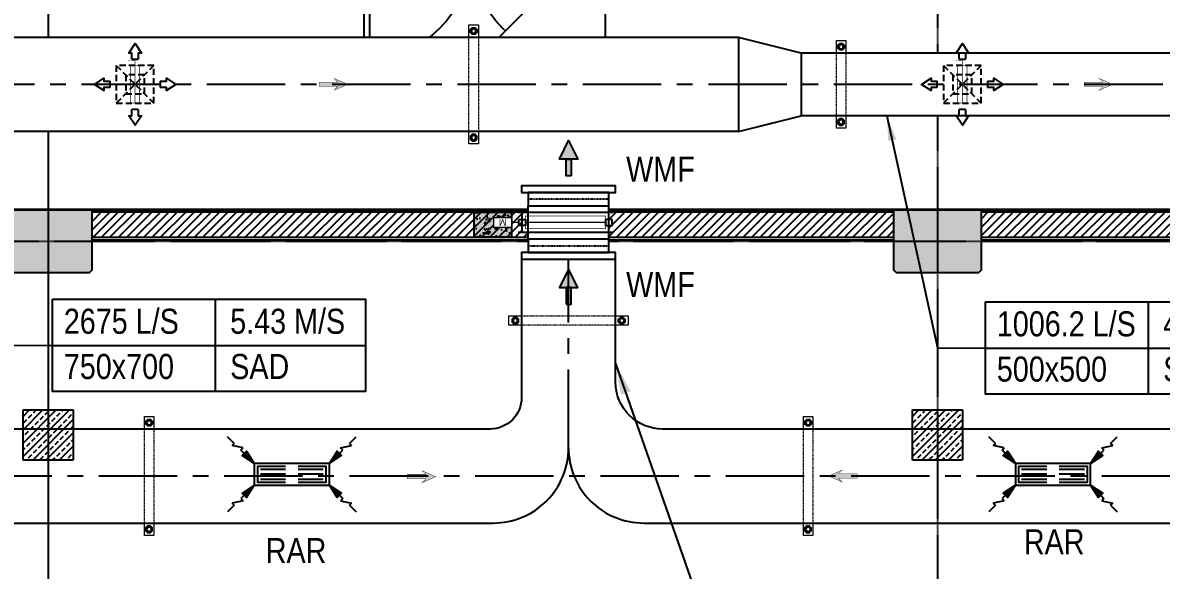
# Model space of a CAD drawing. Header units: metres. Extents: x 841183 to 1048542, y 259326 to 317714.
# Drawn here: x 945726 to 954808, y 296006 to 300373 of the extents above; entities that cross this region are included whole.
import ezdxf

# ---------------------------------------------------------------- set-up
doc = ezdxf.new("R2010")
doc.units = ezdxf.units.M
doc.set_wipeout_variables(frame=1)
for name, pattern in [('CENTER', [2, 1.25, -0.25, 0.25, -0.25]), ('DASHED', [0.75, 0.5, -0.25]), ('DASHED2', [0.375, 0.25, -0.125]), ('HIDDEN', [0.375, 0.25, -0.125]), ('PHANTOM', [2.5, 1.25, -0.25, 0.25, -0.25, 0.25, -0.25]), ('VILLA AXIS$0$CENTER', [2, 1.25, -0.25, 0.25, -0.25])]:
    doc.linetypes.add(name, pattern=pattern)
doc.layers.add('0_ARROW', color=20, linetype='Continuous', lineweight=0)
doc.layers.add('HANGER', color=252, linetype='Continuous', lineweight=0)
for name, color, linetype in [('0_DAMPERS', 160, 'Continuous'), ('0_HVAC TEXT', 7, 'Continuous'), ('1-TEXT', 3, 'Continuous'), ('A-AXIS LINE', 253, 'Continuous'), ('A-FIXTURES', 252, 'Continuous'), ('A-SECT-PATT', 9, 'Continuous'), ('A-WALL-2', 252, 'Continuous'), ('G-COL', 252, 'Continuous'), ('INTEC -DOOR2', 252, 'Continuous'), ('MOTORIZED DAMPER', 10, 'Continuous'), ('PAMCAD-PROJECTION', 7, 'Continuous'), ('RETURN AIR DUCT', 160, 'HIDDEN'), ('SUPPLY AIR DUCT', 82, 'Continuous'), ('TIP - BEAM-CONC', 6, 'Continuous'), ('TIP - DOOR2', 252, 'Continuous')]:
    doc.layers.add(name, color=color, linetype=linetype)
for name, color, linetype, transparency in [('A-HATCH', 252, 'Continuous', 0.6), ('A-HATCH SOLID', 253, 'Continuous', 0.6), ('A-REFLECT DOWN', 252, 'Continuous', 0.6), ('CENTER LINE', 252, 'CENTER', 0.6), ('G-HATCH-COL-WALL', 253, 'Continuous', 0.6)]:
    doc.layers.add(name, color=color, linetype=linetype, transparency=transparency)
for name, color, linetype, true_color in [('MFD', 1, 'Continuous', 0xff0000), ('RAR', 1, 'Continuous', 0xff0000), ('SAD', 1, 'Continuous', 0xff0000), ('VCD', 5, 'HIDDEN', 0x0000ff)]:
    doc.layers.add(name, color=color, linetype=linetype, true_color=true_color)
doc.styles.add('AIRAL', font='arial.ttf', dxfattribs={"height": 6.14})
doc.styles.get("Standard").update_dxf_attribs({"font": 'ARIALN.TTF'})
doc.dimstyles.get("Standard").update_dxf_attribs({"dimtxt": 200, "dimasz": 150, "dimexe": 150, "dimexo": 150, "dimgap": 100, "dimtad": 0, "dimtih": 1, "dimtoh": 1, "dimdec": 0, "dimzin": 0, "dimdsep": 46, "dimtxsty": 'Standard', "dimcen": 0.09, "dimadec": 0, "dimazin": 0, "dimtfac": 1, "dimtdec": 0, "dimtofl": 0, "dimtmove": 0, "dimatfit": 3, "dimfxl": 1, "dimtolj": 1, "dimtzin": 0, "dimarcsym": 0})
pattern_1 = [(45, (-40834.46, -21338.69), (-33.67596, 33.67596), [])]

# ---------------------------------------------------------------- blocks, each defined once
blk = doc.blocks.new('*U38')
at = {"layer": 'SAD', "ltscale": 20}
for points in [[(-25, -62.5), (-25, -12.5), (-50, -12.5), (0, 62.5), (50, -12.5), (25, -12.5), (25, -62.5)], [(-25, -62.5), (25, -62.5)]]:
    blk.add_lwpolyline(points, dxfattribs=at)
blk = doc.blocks.new('*U39')
at = {"layer": 'SAD', "color": 0, "linetype": 'ByBlock', "lineweight": -2, "transparency": 16777216}
blk.add_blockref('*U38', (1261177.7, 298774.3), dxfattribs=at)
for p, rotation in [((1260915.2, 298511.8), 90.00000000000001), ((1261440.2, 298511.8), 270), ((1261177.7, 298249.3), 180)]:
    blk.add_blockref('*U38', p, dxfattribs=dict(at, rotation=rotation))
blk = doc.blocks.new('SAD')
at = {"layer": 'SAD', "linetype": 'DASHED', "ltscale": 100}
for points in [[(-150, -150), (150, -150), (150, 150), (-150, 150)], [(-75, -75), (75, -75), (75, 75), (-75, 75)]]:
    blk.add_lwpolyline(points, close=True, dxfattribs=at)
for points in [[(-150, 150), (150, -150)], [(150, 150), (-150, -150)]]:
    blk.add_lwpolyline(points, dxfattribs=at)
at = {"layer": 'VCD', "ltscale": 150, "const_width": 5}
for points in [[(-56.2, 187.5), (-12.5, 187.5), (0, 187.5), (0, 150)], [(-37.5, 150), (-37.5, -150)], [(-37.5, 150), (37.5, 150)], [(0, 150), (0, -150)], [(37.5, -150), (37.5, 150)], [(-37.5, -150), (37.5, -150)]]:
    blk.add_lwpolyline(points, dxfattribs=at)
at = {"layer": 'SAD'}
blk.add_blockref('*U39', (-1261177.7, -298511.8), dxfattribs=at)
blk = doc.blocks.new('*U63')
blk.add_wipeout([(0, 75), (650, 75), (650, 0), (727, 0.4), (727, 37.3), (862.8, 37.3), (862.8, -36.4), (727, -36.4), (727, 0.4), (650, 0), (650, -75), (0, -75)])
at = {"layer": '0_DAMPERS', "color": 8}
for points in [[(-25, -22.5), (25, -22.5), (25, 22.5), (-25, 22.5)], [(675, -22.5), (625, -22.5), (625, 22.5), (675, 22.5)]]:
    blk.add_lwpolyline(points, close=True, dxfattribs=at)
at = {"layer": '0_DAMPERS', "color": 8, "linetype": 'HIDDEN', "ltscale": 150, "const_width": 5}
blk.add_lwpolyline([(25, -47.5), (625, -47.5), (625, 47.5), (25, 47.5)], close=True, dxfattribs=at)
at = {"layer": '0_DAMPERS', "color": 8, "ltscale": 100, "const_width": 10}
blk.add_lwpolyline([(675, 0), (727, 0), (727, 0)], dxfattribs=at)
at = {"layer": 'MOTORIZED DAMPER', "const_width": 15}
for points in [[(-30, 75), (680, 75)], [(650, -75), (650, 75)], [(-30, -75), (680, -75)]]:
    blk.add_lwpolyline(points, dxfattribs=at)
at = {"layer": 'MOTORIZED DAMPER', "ltscale": 100, "const_width": 10}
for points in [[(0, -75), (0, 75)], [(625, 0), (25, 0)]]:
    blk.add_lwpolyline(points, dxfattribs=at)
blk.add_lwpolyline([(727, 37.3), (862.8, 37.3), (862.8, -36.4), (727, -36.4)], close=True, dxfattribs=at)
at = {"layer": '0_HVAC TEXT', "insert": (794.9, 0.4), "char_height": 50, "width": 53.399, "attachment_point": 5, "style": 'AIRAL'}
blk.add_mtext('{\\fArial|b0|i0|c0|p34;M}', dxfattribs=at)
blk = doc.blocks.new('A$Cb8744c3a')
at = {"layer": 'RAR', "ltscale": 20}
h = blk.add_hatch(color=256, dxfattribs=at)
h.dxf.hatch_style = 1
h.paths.add_polyline_path([(-4.4, 612.5), (-41.9, 612.5), (-41.9, 487.5), (-4.4, 487.5)])
h.paths.add_polyline_path([(45.6, 487.5), (-91.9, 487.5), (-23.1, 350)])
h = blk.add_hatch(color=256, dxfattribs=at)
h.dxf.hatch_style = 1
h.paths.add_polyline_path([(-41.9, -350), (-4.4, -350), (-4.4, -475), (-41.9, -475)])
h.paths.add_polyline_path([(-91.9, -475), (45.6, -475), (-23.1, -612.5)])
at = {"layer": 'RAR'}
for points in [[(-4.4, 612.5), (-41.9, 612.5), (-41.9, 487.5), (-4.4, 487.5), (-4.4, 612.5)], [(45.6, 487.5), (-91.9, 487.5), (-23.1, 350), (45.6, 487.5)], [(-41.9, -350), (-4.4, -350), (-4.4, -475), (-41.9, -475), (-41.9, -350)], [(-91.9, -475), (45.6, -475), (-23.1, -612.5), (-91.9, -475)]]:
    blk.add_lwpolyline(points, close=True, dxfattribs=at)
at = {"layer": 'RAR', "ltscale": 20}
for points in [[(-91.9, 487.5), (-23.1, 350), (45.6, 487.5)], [(45.6, 487.5), (-91.9, 487.5), (-23.1, 350), (45.6, 487.5)], [(45.6, -475), (-23.1, -612.5), (-91.9, -475)], [(-91.9, -475), (45.6, -475), (-23.1, -612.5), (-91.9, -475)]]:
    blk.add_lwpolyline(points, close=True, dxfattribs=at)
at = {"color": 255}
blk.add_wipeout([(-375, 275), (328.8, 275), (328.8, 225), (278.8, 225), (278.8, 75), (325, 75), (325, -75), (278.8, -75), (278.8, -225), (328.8, -225), (328.8, -275), (-375, -275), (-375, -225), (-325, -225), (-325, 225), (-375, 225)], dxfattribs=at)
at = {"layer": 'RAR', "ltscale": 20}
for points in [[(-375, 225), (328.8, 225), (328.8, 275), (-375, 275)], [(-325, 125), (278.8, 125), (278.8, 225), (-325, 225)], [(328.8, -225), (-375, -225), (-375, -275), (328.8, -275)]]:
    blk.add_lwpolyline(points, close=True, dxfattribs=at)
at = {"layer": 'RETURN AIR DUCT', "ltscale": 0.001}
blk.add_lwpolyline([(-325, 125), (278.8, 125), (278.8, 175), (-325, 175)], close=True, dxfattribs=at)
at = {"layer": 'MFD'}
blk.add_blockref('*U63', (-325, 0), dxfattribs=at)
at = {"layer": 'RAR', "ltscale": 20}
for points in [[(-325, 125), (-325, -125)], [(278.8, 125), (278.8, -125)]]:
    blk.add_lwpolyline(points, dxfattribs=at)
blk.add_lwpolyline([(278.8, -125), (-325, -125), (-325, -225), (278.8, -225)], close=True, dxfattribs=at)
at = {"layer": 'RETURN AIR DUCT', "ltscale": 0.001}
blk.add_lwpolyline([(-324.9, -175), (278.8, -175), (278.8, -125), (-324.9, -125)], close=True, dxfattribs=at)
blk = doc.blocks.new('RAR')
at = {"layer": 'RAR', "ltscale": 20}
h = blk.add_hatch(color=256, dxfattribs=at)
h.dxf.hatch_style = 1
h.paths.add_polyline_path([(-1200, 175), (-1325, 369), (-1394, 300)])
h = blk.add_hatch(color=256, dxfattribs=at)
h.dxf.hatch_style = 1
h.paths.add_polyline_path([(194, 300), (125, 369), (0, 175)])
h = blk.add_hatch(color=256, dxfattribs=at)
h.dxf.hatch_style = 1
h.paths.add_polyline_path([(-1394, -300), (-1325, -369), (-1200, -175)])
h = blk.add_hatch(color=256, dxfattribs=at)
h.dxf.hatch_style = 1
h.paths.add_polyline_path([(0, -175), (125, -369), (194, -300)])
for p, q in [((-1518, 493), (-1553, 459)), ((-1378, 422), (-1553, 459)), ((178, 422), (353, 459)), ((318, 493), (353, 459)), ((-1378, -422), (-1553, -459)), ((-1518, -493), (-1553, -459)), ((178, -422), (353, -459)), ((318, -493), (353, -459))]:
    blk.add_line(p, q, dxfattribs=at)
for points in [[(-1518, 493), (-1624, 599)], [(318, 493), (424, 599)], [(-1412, 387), (-1378, 422)], [(-1359, 334), (-1412, 387)], [(-1200, 175), (-1394, 300), (-1325, 369), (-1200, 175)], [(0, 175), (194, 300), (125, 369), (0, 175)], [(159, 334), (212, 387)], [(212, 387), (178, 422)], [(-700, 125), (-1150, 125), (-1150, -125), (-700, -125)], [(-700, 75), (-1100, 75)], [(-1100, 0), (-700, 0)], [(-500, -125), (-50, -125), (-50, 125), (-500, 125)], [(-100, 75), (-500, 75)], [(-500, 0), (-100, 0)], [(-1200, -175), (-1394, -300), (-1325, -369), (-1200, -175)], [(-1100, -75), (-700, -75)], [(-500, -75), (-100, -75)], [(0, -175), (194, -300), (125, -369), (0, -175)], [(-1359, -334), (-1412, -387)], [(159, -334), (212, -387)], [(-1518, -493), (-1624, -599)], [(-1412, -387), (-1378, -422)], [(212, -387), (178, -422)], [(318, -493), (424, -599)]]:
    blk.add_lwpolyline(points, dxfattribs=at)
blk.add_lwpolyline([(-1200, 175), (-1200, -175), (0, -175), (0, 175)], close=True, dxfattribs=at)
blk = doc.blocks.new('*U71')
at = {"layer": 'HANGER', "ltscale": 20}
for points in [[(0, 75), (-200, 75), (-200, -75), (0, -75)], [(0, -15), (0, 15)], [(1500, -75), (1700, -75), (1700, 75), (1500, 75)], [(1500, -15), (1500, 15)]]:
    blk.add_lwpolyline(points, dxfattribs=at)
for points in [[(-77, 56), (-123, 56), (-156, 23), (-156, -23), (-123, -56), (-77, -56), (-44, -23), (-44, 23)], [(1577, 56), (1623, 56), (1656, 23), (1656, -23), (1623, -56), (1577, -56), (1544, -23), (1544, 23)]]:
    blk.add_lwpolyline(points, close=True, dxfattribs=at)
at = {"layer": 'HANGER', "linetype": 'HIDDEN', "ltscale": 0.0008}
for points in [[(1500, 75), (0, 75)], [(0, -75), (1500, -75)]]:
    blk.add_lwpolyline(points, dxfattribs=at)
at = {"layer": 'HANGER', "ltscale": 20}
for centre, radius in [((-100, 0), 45), ((-100, 0), 30), ((1600, 0), 45), ((1600, 0), 30)]:
    blk.add_circle(centre, radius, dxfattribs=at)
blk = doc.blocks.new('*U75')
at = {"layer": 'HANGER', "ltscale": 20}
for points in [[(0, 75), (-200, 75), (-200, -75), (0, -75)], [(0, -15), (0, 15)], [(1500, -75), (1700, -75), (1700, 75), (1500, 75)], [(1500, -15), (1500, 15)]]:
    blk.add_lwpolyline(points, dxfattribs=at)
for points in [[(-77, 56), (-123, 56), (-156, 23), (-156, -23), (-123, -56), (-77, -56), (-44, -23), (-44, 23)], [(1577, 56), (1623, 56), (1656, 23), (1656, -23), (1623, -56), (1577, -56), (1544, -23), (1544, 23)]]:
    blk.add_lwpolyline(points, close=True, dxfattribs=at)
at = {"layer": 'HANGER', "linetype": 'HIDDEN', "ltscale": 0.0008}
for points in [[(1500, 75), (0, 75)], [(0, -75), (1500, -75)]]:
    blk.add_lwpolyline(points, dxfattribs=at)
at = {"layer": 'HANGER', "ltscale": 20}
for centre, radius in [((-100, 0), 45), ((-100, 0), 30), ((1600, 0), 45), ((1600, 0), 30)]:
    blk.add_circle(centre, radius, dxfattribs=at)
blk = doc.blocks.new('*U76')
at = {"layer": 'HANGER', "ltscale": 20}
for points in [[(0, 75), (-200, 75), (-200, -75), (0, -75)], [(0, -15), (0, 15)], [(1000, -75), (1200, -75), (1200, 75), (1000, 75)], [(1000, -15), (1000, 15)]]:
    blk.add_lwpolyline(points, dxfattribs=at)
for points in [[(-77, 56), (-123, 56), (-156, 23), (-156, -23), (-123, -56), (-77, -56), (-44, -23), (-44, 23)], [(1077, 56), (1123, 56), (1156, 23), (1156, -23), (1123, -56), (1077, -56), (1044, -23), (1044, 23)]]:
    blk.add_lwpolyline(points, close=True, dxfattribs=at)
at = {"layer": 'HANGER', "linetype": 'HIDDEN', "ltscale": 0.0008}
for points in [[(1000, 75), (0, 75)], [(0, -75), (1000, -75)]]:
    blk.add_lwpolyline(points, dxfattribs=at)
at = {"layer": 'HANGER', "ltscale": 20}
for centre, radius in [((-100, 0), 45), ((-100, 0), 30), ((1100, 0), 45), ((1100, 0), 30)]:
    blk.add_circle(centre, radius, dxfattribs=at)
blk = doc.blocks.new('0-ARROW-3')
at = {"layer": '0_ARROW', "true_color": 0xc8c8c8}
h = blk.add_hatch(dxfattribs=at)
h.set_pattern_fill('ANSI31', color=9)
h.set_pattern_definition([(45, (-4415, 43046), (-0.08838834765, 0.08838834765), [])])
h.paths.add_polyline_path([(-512, -108), (-711, -313), (0, 0), (-711, 313), (-512, 108), (-1490, 108), (-1490, -108)])
at = {"layer": '0_ARROW', "const_width": 20}
blk.add_lwpolyline([(-1490, -108), (-512, -108), (-711, -313), (0, 0), (-711, 313), (-512, 108), (-1490, 108)], close=True, dxfattribs=at)
blk = doc.blocks.new('A$C10b3fa2f')
at = {"layer": 'A-REFLECT DOWN'}
h = blk.add_hatch(dxfattribs=at)
h.set_pattern_fill('AR-HBONE', color=256, scale=75, style=0)
h.set_pattern_definition([(45, (-872853.3, -501345.44), (0, 424.26407), [900, -300]), (135, (-872641.16, -501133.3), (3e-14, 424.26407), [900, -300])])
h.paths.add_polyline_path([(-40951.9, -7637.1), (-40445.1, -7637.1), (-40278.2, -7926.1), (-40445.1, -8215.1), (-40951.9, -8215.1), (-41118.8, -7926.1)])
edge = h.paths.add_edge_path()
edge.add_line((-40250.6, -6912.7), (-42275.6, -6912.7))
edge.add_line((-42275.6, -6912.7), (-42275.6, -105.8))
edge.add_line((-42275.6, -105.8), (-42275.6, 38.9))
edge.add_line((-42275.6, 38.9), (-43125, 38.9))
edge.add_line((-43125, 38.9), (-43125, -30517.1))
edge.add_line((-43125, -30517.1), (-43000, -30517.1))
edge.add_line((-43000, -30517.1), (-43000, -32386.1))
edge.add_line((-43000, -32386.1), (-6450, -32386.1))
edge.add_arc((-6450, -25886.1), 6500, 270, 360)
edge.add_line((50, -25886.1), (50, -22117.5))
edge.add_line((50, -22117.5), (-3025.4, -22117.5))
edge.add_line((-3025.4, -22117.5), (-3025.4, -31367.5))
edge.add_line((-3025.4, -31367.5), (-37875.6, -31367.3))
edge.add_line((-37875.6, -31367.3), (-37875.6, -22117.5))
edge.add_line((-37875.6, -22117.5), (-40250.6, -22117.5))
edge.add_line((-40250.6, -22117.5), (-40250.6, -6912.7))
blk = doc.blocks.new('Stf200x300')
at = {"layer": 'A-HATCH SOLID'}
blk.add_hatch(color=256, dxfattribs=at).paths.add_polyline_path([(100, 150), (-100, 150), (-100, -150), (100, -150)])
at = {"layer": 'A-SECT-PATT'}
h = blk.add_hatch(dxfattribs=at)
h.set_pattern_fill('AR-CONC', color=8, style=0)
h.paths.add_polyline_path([(100, 150), (-100, 150), (-100, -150), (100, -150)])
at = {"layer": 'A-WALL-2'}
blk.add_lwpolyline([(-100, -150), (100, -150), (100, 150), (-100, 150)], close=True, dxfattribs=at)
blk = doc.blocks.new('D1800')
at = {"layer": 'TIP - DOOR2'}
for points in [[(47.5, 991.3), (47.5, 138.8), (88.6, 138.8), (88.6, 990.3)], [(1752.5, 991.3), (1752.5, 138.8), (1711.4, 138.8), (1711.4, 990.3)]]:
    blk.add_lwpolyline(points, dxfattribs=at)
for points in [[(0, 138.8), (0, 0), (47.5, 0), (47.5, 38), (62.8, 38), (62.8, 92.2), (47.5, 92.2), (47.5, 138.8)], [(1800, 138.8), (1800, 0), (1752.5, 0), (1752.5, 38), (1737.2, 38), (1737.2, 92.2), (1752.5, 92.2), (1752.5, 138.8)]]:
    blk.add_lwpolyline(points, close=True, dxfattribs=at)
for centre, start, end in [((47.5, 138.8), 0, 90), ((1752.5, 138.8), 90, 180)]:
    blk.add_arc(centre, 852.5, start, end, dxfattribs=at)
blk = doc.blocks.new('A$Cef9c9996')
at = {"layer": 'A-HATCH'}
h = blk.add_hatch(dxfattribs=at)
h.set_pattern_fill('ANSI31', color=256, scale=15)
h.set_pattern_definition(pattern_1)
h.paths.add_polyline_path([(-11626.07223, -13296.69043), (-11626.07223, -13096.69043), (-18020.09546, -13096.69043), (-18020.09546, -13296.69043)])
h = blk.add_hatch(dxfattribs=at)
h.set_pattern_fill('ANSI31', color=256, scale=15)
h.set_pattern_definition(pattern_1)
h.paths.add_polyline_path([(-10926.07223, -13296.69043), (-8281.66787, -13296.69043), (-8281.66787, -13096.69043), (-10926.07223, -13096.69043)])
at = {"layer": 'A-HATCH SOLID'}
blk.add_hatch(color=256, dxfattribs=at).paths.add_polyline_path([(-14673.08385, -13096.69043), (-14673.08385, -13296.69043), (-14973.08385, -13296.69043), (-14973.08385, -13096.69043)])
at = {"layer": 'A-REFLECT DOWN'}
h = blk.add_hatch(dxfattribs=at)
h.set_pattern_fill('AR-HBONE', color=256, scale=75, style=0)
h.set_pattern_definition([(45, (-873053.33, -501634.64), (0, 424.26407), [900, -300]), (135, (-872841.2, -501422.5), (3e-14, 424.26407), [900, -300])])
h.paths.add_polyline_path([(-41151.96082, -7926.32103), (-40645.1139, -7926.32103), (-40478.26212, -8215.31679), (-40645.1139, -8504.31255), (-41151.96082, -8504.31255), (-41318.8126, -8215.31679)])
edge = h.paths.add_edge_path()
edge.add_line((-40450.61533, -7201.94287), (-42475.61533, -7201.94287))
edge.add_line((-42475.61533, -7201.94287), (-42475.61533, -394.99875))
edge.add_line((-42475.61533, -394.99875), (-42475.61533, -250.33845))
edge.add_line((-42475.61533, -250.33845), (-43325.04045, -250.33845))
edge.add_line((-43325.04045, -250.33845), (-43325.03899, -30806.27827))
edge.add_line((-43325.03899, -30806.27827), (-43200.04115, -30806.27827))
edge.add_line((-43200.04115, -30806.27827), (-43200.04115, -32675.32518))
edge.add_line((-43200.04115, -32675.32518), (-6650.05266, -32675.32518))
edge.add_arc((-6650.05266, -26175.32518), 6500, 270, 360)
edge.add_line((-150.05266, -26175.32518), (-150.05266, -22406.69091))
edge.add_line((-150.05266, -22406.69091), (-3225.46308, -22406.69091))
edge.add_line((-3225.46308, -22406.69091), (-3225.46308, -31656.6906))
edge.add_line((-3225.46308, -31656.6906), (-38075.61537, -31656.47599))
edge.add_line((-38075.61537, -31656.47599), (-38075.61537, -22406.6906))
edge.add_line((-38075.61537, -22406.6906), (-40450.61533, -22406.6906))
edge.add_line((-40450.61533, -22406.6906), (-40450.61533, -7201.94287))
at = {"layer": 'A-SECT-PATT'}
h = blk.add_hatch(dxfattribs=at)
h.set_pattern_fill('AR-CONC', color=252, style=0)
h.set_pattern_definition([(50, (-42573.56, -8058.69), (182.1847, -15.9391), [19.05, -209.55]), (355, (-42573.56, -8058.69), (-35.2434, 191.0568), [15.24, -167.6406]), (100.45144, (-42558.38, -8060.02), (146.9412, 175.1178), [16.19, -178.0902]), (46.1842, (-42573.56, -8007.9), (271.079, -42.0423), [28.575, -314.325]), (96.6356, (-42550.97, -8011.4), (237.4041, 247.4261), [24.285, -267.1356]), (351.1842, (-42573.56, -8007.9), (237.404, 247.426), [22.86, -251.4597]), (21, (-42548.16, -8020.59), (151.6144, -102.2652), [19.05, -209.55]), (326, (-42548.16, -8020.59), (61.802, 184.188), [15.24, -167.64]), (71.45144, (-42535.53, -8029.11), (213.4164, 81.9228), [16.19, -178.0899]), (37.5, (-42573.56, -8058.69), (3.0886, 84.55504), [0, -165.608, 0, -170.18, 0, -168.275]), (7.5, (-42573.56, -8058.69), (66.81966, 100.18057), [0, -97.028, 0, -161.798, 0, -64.135]), (327.5, (-42630.2, -8058.69), (135.5906, -5.72874), [0, -63.5, 0, -198.12, 0, -262.89]), (317.5, (-42655.6, -8058.69), (148.1292, 25.4265), [0, -82.55, 0, -131.572, 0, -186.69])])
h.paths.add_polyline_path([(-14673.08385, -13096.69043), (-14673.08385, -13296.69043), (-14973.08385, -13296.69043), (-14973.08385, -13096.69043)])
at = {"layer": 'G-HATCH-COL-WALL'}
h = blk.add_hatch(color=256, dxfattribs=at)
h.dxf.hatch_style = 1
h.paths.add_polyline_path([(-18020.09546, -13076.68989), (-18720.09546, -13076.68989), (-18720.09546, -13556.68989), (-18700.09546, -13576.68989), (-18040.09546, -13576.68989), (-18020.09546, -13556.68989)])
h = blk.add_hatch(color=256, dxfattribs=at)
h.dxf.hatch_style = 1
h.paths.add_polyline_path([(-10926.07223, -13076.67967), (-11626.07223, -13076.67967), (-11626.07223, -13556.67967), (-11606.07223, -13576.67967), (-10946.07223, -13576.67967), (-10926.07223, -13556.67967)])
h = blk.add_hatch(dxfattribs=at)
h.set_pattern_fill('ANSI33', color=256, scale=300)
h.set_pattern_definition([(45, (-952598.146, -318544.466), (-53.0330086, 53.0330086), []), (45, (-952545.11, -318544.466), (-53.0330086, 53.0330086), [37.5, -18.75])])
h.paths.add_polyline_path([(-18170.09546, -14674.56055), (-18570.09546, -14674.56055), (-18570.09546, -14874.56055), (-18170.09546, -14874.56055)])
h.paths.add_polyline_path([(-18170.09546, -14874.56055), (-18570.09546, -14874.56055), (-18570.09546, -15074.56055), (-18170.09546, -15074.56055)])
h = blk.add_hatch(dxfattribs=at)
h.set_pattern_fill('ANSI33', color=256, scale=300)
h.set_pattern_definition([(45, (-945504.12, -318544.45), (-53.0330086, 53.0330086), []), (45, (-945451.09, -318544.45), (-53.0330086, 53.0330086), [37.5, -18.75])])
h.paths.add_polyline_path([(-11076.07223, -14674.54823), (-11476.07223, -14674.54823), (-11476.07223, -14874.54823), (-11076.07223, -14874.54823)])
h.paths.add_polyline_path([(-11076.07223, -14874.54823), (-11476.07223, -14874.54823), (-11476.07223, -15074.54823), (-11076.07223, -15074.54823)])
at = {"layer": 'A-AXIS LINE', "linetype": 'VILLA AXIS$0$CENTER', "ltscale": 4}
for p, q in [((-18370.09546, 4858.12244, 11.74922), (-18370.09546, -22475.40476, -7.33651)), ((-11276.07223, 4858.12244, 0.00011), (-11276.07223, -22406.6906, -21.11416)), ((-18370.09546, -5827.2533, -15.84235), (-18370.09546, -22475.40476, -27.46698)), ((-40765.74437, -13326.69043, -113.58089), (8014.64756, -13326.69043, 0.00007))]:
    blk.add_line(p, q, dxfattribs=at)
at = {"layer": 'A-FIXTURES', "elevation": 47.92296}
for points in [[(-3536.28787, -13076.69067), (-22135.4388, -13076.69043)], [(-18020.09546, -13316.68989), (-11626.07223, -13316.69043)], [(-10926.07223, -13316.69043), (-4469.1796, -13316.69043)]]:
    blk.add_lwpolyline(points, dxfattribs=at)
at = {"layer": 'A-WALL-2'}
for p, q in [((-11626.07223, -13096.69043, -20.13038), (-18020.09546, -13096.68989, -20.9043)), ((-4297.03787, -13096.69043, -20.13038), (-10926.07223, -13096.69043, -34.01933)), ((-18020.09546, -13296.68989, -20.9043), (-11626.07223, -13296.69043, -20.13038)), ((-10926.07223, -13296.69043, -34.01933), (-4449.1796, -13296.69043, -20.13038))]:
    blk.add_line(p, q, dxfattribs=at)
at = {"layer": 'G-COL'}
for points, elevation in [([(-18020.09546, -13076.68989), (-18720.09546, -13076.68989), (-18720.09546, -13556.68989), (-18700.09546, -13576.68989), (-18040.09546, -13576.68989), (-18020.09546, -13556.68989)], -20.13037), ([(-10926.07223, -13076.67967), (-11626.07223, -13076.67967), (-11626.07223, -13556.67967), (-11606.07223, -13576.67967), (-10946.07223, -13576.67967), (-10926.07223, -13556.67967)], -34.01933)]:
    blk.add_lwpolyline(points, close=True, dxfattribs=dict(at, elevation=elevation))
at = {"layer": 'G-COL', "linetype": 'HIDDEN', "ltscale": 5}
for points, elevation in [([(-18170.09546, -15074.56055), (-18570.09546, -15074.56055), (-18570.09546, -14674.56055), (-18170.09546, -14674.56055), (-18170.09546, -15074.56055)], -88.18372), ([(-11076.07223, -15074.54823), (-11476.07223, -15074.54823), (-11476.07223, -14674.54823), (-11076.07223, -14674.54823), (-11076.07223, -15074.54823)], -102.77058)]:
    blk.add_lwpolyline(points, dxfattribs=dict(at, elevation=elevation))
at = {"layer": 'RETURN AIR DUCT', "linetype": 'PHANTOM', "ltscale": 500, "const_width": 20, "elevation": 98.46183}
blk.add_lwpolyline([(-3540.03787, -11076.69043), (-37775.61537, -11076.69043), (-37775.61537, -13076.68957), (-3540.03787, -13076.68957), (-3540.03787, -11076.69043)], close=True, dxfattribs=at)
at = {"layer": 'INTEC -DOOR2', "xscale": -1, "rotation": 180.0000273207567}
blk.add_blockref('D1800', (-15895.43899, -10887.26582, 18.06103), dxfattribs=at)
at = {"layer": 'TIP - BEAM-CONC', "color": 1, "linetype": 'DASHED2', "xscale": -1, "rotation": 270}
blk.add_blockref('Stf200x300', (-14823.08385, -13196.69043, -27.46182), dxfattribs=at)
blk = doc.blocks.new('*U52')
at = {"color": 255}
blk.add_wipeout([(979, -1673), (4101, -1673), (4101, -2596), (979, -2596)], dxfattribs=at)
blk.add_lwpolyline([(979, -1673), (4101, -1673), (4101, -2596), (979, -2596)], close=True)
for points in [[(2601, -1673), (2601, -2596)], [(979, -2135), (4101, -2135)]]:
    blk.add_lwpolyline(points)
at = {"layer": 'SUPPLY AIR DUCT'}
for tag, p in [('L/S', (1092, -2019)), ('M/S', (2751, -2019)), ('SIZE', (1092, -2470)), ('SAD', (2751, -2470))]:
    blk.add_attdef(tag, p, '', height=250, dxfattribs=at)
blk.add_leader([(0, 0), (500, -2133), (979, -2135)], dimstyle='Standard', override={"dimasz": 250, "dimgap": 100, "dimtad": 0})
blk = doc.blocks.new('*U53')
at = {"color": 255}
blk.add_wipeout([(983, -1855), (4104, -1855), (4104, -2778), (983, -2778)], dxfattribs=at)
blk.add_lwpolyline([(983, -1855), (4104, -1855), (4104, -2778), (983, -2778)], close=True)
for points in [[(2604, -1855), (2604, -2778)], [(983, -2317), (4104, -2317)]]:
    blk.add_lwpolyline(points)
at = {"layer": 'SUPPLY AIR DUCT'}
for tag, p in [('L/S', (1096, -2201)), ('M/S', (2755, -2201)), ('SIZE', (1096, -2652)), ('SAD', (2755, -2652))]:
    blk.add_attdef(tag, p, '', height=250, dxfattribs=at)
blk.add_leader([(0, 0), (504, -2315), (983, -2317)], dimstyle='Standard', override={"dimasz": 250, "dimgap": 100, "dimtad": 0})
blk = doc.blocks.new('*U85')
at = {"color": 255}
blk.add_wipeout([(1257.8, -2139), (3754.7, -2139), (3754.7, -2877.8), (1257.8, -2877.8)], dxfattribs=at)
blk.add_lwpolyline([(1257.8, -2139), (3754.7, -2139), (3754.7, -2877.8), (1257.8, -2877.8)], close=True)
for points in [[(2554.7, -2139), (2554.7, -2877.8)], [(1257.8, -2508.4), (3754.7, -2508.4)]]:
    blk.add_lwpolyline(points)
at = {"layer": 'RETURN AIR DUCT'}
for tag, p in [('L/S', (1348.1, -2416)), ('M/S', (2675.3, -2416)), ('SIZE', (1348.1, -2776.5)), ('RAD', (2675.3, -2776.5))]:
    blk.add_attdef(tag, p, '', height=200, dxfattribs=at)
blk.add_leader([(0, 0), (874.3, -2506.9), (1257.8, -2508.4)], dimstyle='Standard', override={"dimasz": 250, "dimgap": 100, "dimtad": 0})

msp = doc.modelspace()

# ---------------------------------------------------------------- block references
at = {"layer": 'PAMCAD-PROJECTION', "color": 6}
msp.add_blockref('A$Cef9c9996', (964298.7, 311958.9, -97.8), dxfattribs=at)

# ---------------------------------------------------------------- next in the draw order: block references
at = {"color": 2}
msp.add_blockref('A$C10b3fa2f', (964098.7, 311683.9, -103.7), dxfattribs=at)

# ---------------------------------------------------------------- next in the draw order: wipeouts: each hides what was drawn before it
at = {"color": 255}
msp.add_wipeout([(958608.6, 291727.2), (958608.6, 291027.2), (939689.4, 291027.2), (939189.4, 291002.2), (928141.7, 291002.2), (928036.7, 291003.4), (927883.7, 291026.1), (927665, 291105.8), (927434.5, 291270.1), (927315.2, 291414.2), (927223.8, 291580.3), (927167.6, 291750.9), (927141.7, 291977.2), (927141.7, 296242.2), (927125.2, 296310.5), (927107.2, 296337.8), (927076.6, 296365.8), (927011.2, 296392.2), (926991.7, 296392.2), (926991.7, 297392.2), (927018.6, 297395.9), (927062.4, 297421.5), (927083.1, 297451.7), (927091.7, 297492.2), (927091.7, 299557.2), (927079.2, 299626.7), (927052.9, 299675.4), (927022.6, 299708.3), (927012.2, 299716.8), (927000.6, 299724.9), (926947.3, 299749.3), (926899.5, 299757.2), (926575.9, 299757.2), (926575.9, 300007.2), (926899.5, 300007.2), (926975.9, 299999.2), (927060.4, 299974.4), (927108.8, 299951.4), (927147, 299927.8), (927192.7, 299891.7), (927259.6, 299816.3), (927295.6, 299870.3), (927357, 299948.7), (927440.1, 300035.4), (927529.6, 300110.7), (927750.7, 300239.9), (927908.4, 300295.1), (928078.7, 300326.4), (928191.7, 300332.2), (928364.6, 300332.2), (928523.1, 300332.2), (929080.6, 300332.2), (929330.6, 300582.2), (929330.6, 302572.1), (929130.6, 302772.1), (927101.1, 302772.1), (927101.1, 303022.1), (929330.6, 303022.1), (929330.6, 305636.6), (929480.6, 306136.6), (929480.6, 308560.9), (929480.6, 310583.9), (929780.6, 310583.9), (929780.6, 306136.6), (929930.6, 305636.6), (929930.6, 300332.2), (930756.5, 300332.2), (931256.5, 300307.2), (932108.8, 300307.2), (932358.8, 300557.2), (932358.8, 305850.2), (932658.8, 305850.2), (932658.8, 300582.2), (932658.8, 300307.2), (939774.1, 300307.2), (940024.1, 300557.2), (940024, 306115.6), (939874, 306265.6), (936824.6, 306265.6), (936824.6, 306440.6), (940024.1, 306440.6), (940024.1, 309771.3), (940524.1, 309771.3), (940524, 306440.6), (942824.1, 306440.6), (942824.1, 306265.6), (940674, 306265.6), (940524, 306115.6), (940524.1, 300307.2), (942231.5, 300307.2), (942731.5, 300257.2), (949523.2, 300257.2), (949773.2, 300507.2), (949773.2, 309212.6), (950373.2, 309212.6), (950373.2, 300257.2), (951436.5, 300257.2), (951936.5, 300132.2), (956072.7, 300132.2), (956322.7, 300382.2), (956322.7, 310583.9), (956722.7, 310583.9), (956722.7, 300132.2), (957318.4, 300132.2), (957818.4, 300007.2), (960069.9, 300007.2), (960069.9, 299757.2), (957818.4, 299757.2), (957318.4, 299632.2), (951936.5, 299632.2), (951436.5, 299507.2), (942731.5, 299507.2), (942231.5, 299457.2), (931256.5, 299457.2), (930757.7, 299432.3), (928191.7, 299432.2), (928140.1, 299425.4), (928082.7, 299399.9), (928026.9, 299345.6), (927995.4, 299270.5), (927991.7, 297492.2), (927999.9, 297452.4), (928020.9, 297421.5), (928046.6, 297402.9), (928091.7, 297392.2), (928091.7, 296392.2), (928029.1, 296378.5), (927985.6, 296348.3), (927959.2, 296312.7), (927945.7, 296277), (927941.7, 296242.2), (927941.7, 291977.2), (927952.2, 291913.2), (928000.2, 291835.8), (928066.4, 291780.6), (928141.7, 291752.2), (939189.4, 291752.2), (939689.4, 291727.2)], dxfattribs=at)

# ---------------------------------------------------------------- next in the draw order: linework, layer by layer
at = {"layer": 'CENTER LINE', "ltscale": 500, "elevation": -29.9}
msp.add_lwpolyline([(959819.9, 299882.2), (926223.1, 299882.2)], dxfattribs=at)
at = {"layer": 'CENTER LINE', "ltscale": 500}
msp.add_lwpolyline([(959958.7, 296757.2), (941858.5, 296757.2)], dxfattribs=at)
at = {"layer": 'SUPPLY AIR DUCT', "elevation": -29.9}
msp.add_lwpolyline([(950073.2, 309658.6, -0.414164), (950624.3, 310209.4), (952577.9, 310209.2), (952577.9, 309958.2), (950624.2, 309958.4, 0.414263), (950373.2, 309707.4), (950373.2, 300257.2)], format="xyb", dxfattribs=at)
at = {"layer": 'SUPPLY AIR DUCT'}
msp.add_lwpolyline([(949523.2, 300257.2), (949773.2, 300507.2), (950373.2, 300507.2)], dxfattribs=at)
at = {"layer": 'SUPPLY AIR DUCT', "elevation": -29.9}
for points in [[(951436.5, 300257.2), (942731.5, 300257.2)], [(951436.5, 300257.2), (951436.5, 299507.2)], [(951936.5, 300132.2), (951436.5, 300257.2)], [(951936.5, 300132.2), (951936.5, 299632.2)], [(957318.4, 300132.2), (951936.5, 300132.2)], [(951436.5, 299507.2), (951936.5, 299632.2)], [(957318.4, 299632.2), (951936.5, 299632.2)], [(951436.5, 299507.2), (942731.5, 299507.2)]]:
    msp.add_lwpolyline(points, dxfattribs=at)

# ---------------------------------------------------------------- next in the draw order: block references
at = {"xscale": 1.065719360568384, "yscale": 1.065719360568384, "zscale": 1.065719360568384, "rotation": 180}
msp.add_blockref('A$Cb8744c3a', (950055, 298780.3, -195.5), dxfattribs=at)
at = {"layer": '0_ARROW', "xscale": 0.1524, "yscale": 0.1524, "zscale": 0.1524}
for p in [(948317.2, 299882.2, -29.9), (954420.4, 299882.2, -29.9), (949020.2, 296751.7)]:
    msp.add_blockref('0-ARROW-3', p, dxfattribs=at)
at = {"layer": 'HANGER', "xscale": -0.5, "yscale": 0.5, "zscale": 0.5, "rotation": 90}
for name, p in [('*U75', (949322.8, 300257.2, -29.9)), ('*U76', (952254.1, 300132.2)), ('*U71', (946734.3, 297132.2))]:
    msp.add_blockref(name, p, dxfattribs=at)
at = {"layer": 'HANGER', "xscale": -0.5, "yscale": 0.5, "zscale": 0.5}
msp.add_blockref('*U71', (950454.7, 297997.2), dxfattribs=at)
at = {"layer": 'RAR', "xscale": 0.5, "yscale": 0.5, "zscale": 0.5, "rotation": 180}
for p in [(947572.5, 296770.9), (953644.3, 296770.9)]:
    msp.add_blockref('RAR', p, dxfattribs=at)
at = {"layer": 'SAD'}
for p in [(946622.3, 299882.2, -29.9), (953221.1, 299882.2, -29.9)]:
    msp.add_blockref('SAD', p, dxfattribs=at)

# ---------------------------------------------------------------- next in the draw order: texts
at = {"layer": '1-TEXT', "color": 0}
for p in [(953712, 296132.7), (947664.6, 296062.4)]:
    msp.add_text('RAR', height=200, dxfattribs=at).set_placement(p)
at = {"layer": '1-TEXT', "color": 0, "char_height": 200, "width": 498.661, "attachment_point": 1, "bg_fill": 3, "box_fill_scale": 1, "bg_fill_color": 256, "bg_fill_transparency": 0}
for insert in [(950539.2, 299305.6, -452.6), (950539.2, 298385, -452.6)]:
    msp.add_mtext('WMF', dxfattribs=dict(at, insert=insert))

# ---------------------------------------------------------------- next in the draw order: linework, layer by layer
at = {"layer": 'CENTER LINE', "ltscale": 500}
msp.add_lwpolyline([(950079.7, 296982.2), (950079.7, 298487.2)], dxfattribs=at)

# ---------------------------------------------------------------- next in the draw order: block references
at = {"xscale": 0.8, "yscale": 0.8, "zscale": 0.8}
for name, p, values in [('*U53', (952619.5, 299632.2, -29.9), {'SAD': 'SAD', 'SIZE': '500x500', 'M/S': '4.29 M/S', 'L/S': '1006.2 L/S'}), ('*U52', (945180.1, 299507.2), {'SAD': 'SAD', 'SIZE': '750x700', 'M/S': '5.43 M/S', 'L/S': '2675 L/S'})]:
    msp.add_blockref(name, p, dxfattribs=at).add_auto_attribs(values)

# ---------------------------------------------------------------- next in the draw order: linework, layer by layer
at = {"layer": 'RETURN AIR DUCT', "linetype": 'ByBlock', "ltscale": 0.003}
for points in [[(949704.7, 298487.2), (949704.7, 297382.2, -0.414214), (949454.7, 297132.2), (941858.5, 297132.2), (941858.5, 296382.2), (949479.7, 296382.2, 0.414214), (950079.7, 296982.2)], [(950079.7, 296982.2, 0.414214), (950679.7, 296382.2), (959958.7, 296382.2), (959958.7, 297132.2), (950829.7, 297132.2, -0.414214), (950454.7, 297507.2), (950454.7, 298487.2)]]:
    msp.add_lwpolyline(points, format="xyb", dxfattribs=at)

# ---------------------------------------------------------------- next in the draw order: block references
msp.add_blockref('*U85', (950454.7, 297655.6)).add_auto_attribs({'L/S': '2399 L/S', 'M/S': '4.87 M/S', 'SIZE': '750x700', 'RAD': 'RAD'})

# ---------------------------------------------------------------- next in the draw order: block references
at = {"layer": '0_ARROW', "xscale": 0.1524, "yscale": 0.1524, "zscale": 0.1524, "rotation": 180}
msp.add_blockref('0-ARROW-3', (952154.3, 296757.2), dxfattribs=at)
at = {"layer": 'HANGER', "xscale": -0.5, "yscale": 0.5, "zscale": 0.5, "rotation": 90}
msp.add_blockref('*U71', (951990.9, 297132.2), dxfattribs=at)

doc.saveas('drawing.dxf')
